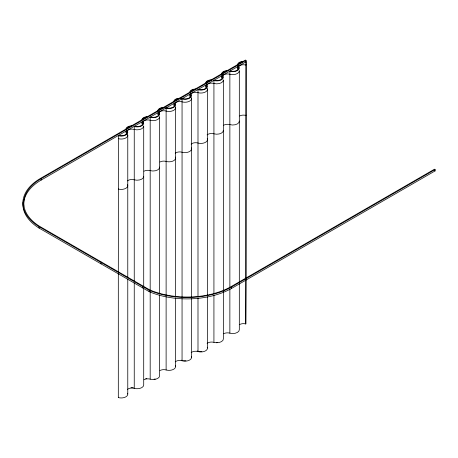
<?xml version="1.0" encoding="UTF-8"?>
<svg xmlns="http://www.w3.org/2000/svg" width="458" height="458" viewBox="0 0 458 458"><rect width="100%" height="100%" fill="white"/><g stroke="black" fill="none" stroke-linecap="round" stroke-linejoin="round"><path stroke-width="0.69" d="M118.313 271.869L118.582 135.385A5.948 3.435 0 0 0 125.423 134.738A5.948 3.435 0 0 0 126.551 130.788L126.551 133.736A5.948 3.435 0 0 1 126.013 131.658M245.471 61.435L246.072 61.784L245.797 278.252M246.072 64.733L245.797 65.053A5.336 3.08 0 0 0 238.463 66.696M246.072 115.101L245.797 115.422A5.336 3.08 0 0 0 239.66 116.006M127.57 393.227A6.561 3.79 0 0 1 125.349 397.109A6.561 3.79 0 0 1 118.313 397.567L118.582 397.246M239.66 324.545A5.336 3.08 0 0 1 245.797 323.961L246.072 279.363M39.714 226.389L149.697 289.885A62.757 36.234 0 0 0 230.78 286.8L434.499 169.185L435.1 169.529L435.1 170.92L231.37 288.54A63.61 36.726 0 0 1 149.188 291.666L39.102 228.107L39.102 226.721L39.714 226.389A59.46 34.327 0 0 1 41.157 178.7L246.072 60.393L246.072 277.937M23.833 206.277A59.46 34.327 0 0 1 41.157 180.086L246.072 61.784M101.67 262.153L101.075 262.497L101.075 263.888M246.072 60.393L245.471 60.05L40.556 178.351A60.313 34.819 0 0 0 39.096 226.721L149.188 290.28A63.61 36.726 0 0 0 231.37 287.155L435.1 169.529M434.499 170.571L435.1 170.92M245.797 279.683L245.797 323.961M239.322 281.75L239.322 70.687A6.561 3.79 0 0 1 229.864 74.253A5.336 3.08 0 0 0 222.525 75.896M239.322 283.176L239.322 329.6A6.561 3.79 0 0 1 229.864 333.161A5.336 3.08 0 0 0 223.727 333.745M231.37 287.155L231.37 288.54M229.864 287.452L229.864 71.299A6.561 3.79 0 0 0 237.404 70.584A6.561 3.79 0 0 0 238.652 66.227A5.336 3.08 0 0 1 238.269 65.631M229.864 288.884L229.864 333.161M213.926 293.796L213.926 80.499A6.561 3.79 0 0 0 221.472 79.784A6.561 3.79 0 0 0 222.714 75.427A5.336 3.08 0 0 1 222.33 74.831M213.926 295.227L213.926 342.361A5.336 3.08 0 0 0 207.096 343.443M207.451 89.092L207.451 295.152M207.451 296.578L207.451 348M197.993 296.572L197.993 89.699A6.561 3.79 0 0 0 205.533 88.984A6.561 3.79 0 0 0 206.781 84.627A5.336 3.08 0 0 1 206.398 84.032M197.993 297.998L197.993 351.561A5.336 3.08 0 0 0 191.158 352.643M191.513 98.293L191.513 297.208M191.513 298.639L191.513 357.2M181.019 98.682A5.336 3.08 0 0 1 182.055 98.905L182.055 297.202M182.055 298.627L182.055 360.761A5.336 3.08 0 0 0 175.225 361.843M175.58 107.493L175.58 296.412M175.58 297.837L175.58 366.4M165.08 107.882A5.336 3.08 0 0 1 166.117 108.105L166.117 294.975M166.117 296.4L166.117 369.961A5.336 3.08 0 0 0 159.985 370.545M159.642 293.469L159.642 116.693A6.561 3.79 0 0 1 150.184 120.254A5.336 3.08 0 0 0 143.348 121.336M159.642 294.9L159.642 375.6A6.561 3.79 0 0 1 150.184 379.161A5.336 3.08 0 0 0 144.047 379.745M150.184 379.161L150.184 117.305A6.561 3.79 0 0 0 157.729 116.584A6.561 3.79 0 0 0 158.972 112.227A5.336 3.08 0 0 1 158.588 111.632M149.188 290.28L149.188 291.666M143.709 286.96L143.709 125.893A6.561 3.79 0 0 1 134.246 129.454A5.336 3.08 0 0 0 127.416 130.536M143.709 288.385L143.709 384.8A6.561 3.79 0 0 1 134.246 388.367A5.336 3.08 0 0 0 127.416 389.443M142.873 286.634L142.873 288.019M134.246 281.235L134.246 126.505A6.561 3.79 0 0 0 141.791 125.784A6.561 3.79 0 0 0 143.033 121.433M134.246 282.666L134.246 388.367M127.771 135.093L127.771 277.588M127.771 279.019L127.771 394M126.717 130.032A5.336 3.08 0 0 0 127.101 130.633L127.101 131.812M118.313 273.3L118.313 397.567M41.157 178.7L41.157 180.086M237.891 66.57A5.948 3.435 0 0 0 238.103 69.335L238.103 66.381A5.948 3.435 0 0 1 236.975 70.332A5.948 3.435 0 0 1 230.134 70.984M221.953 75.77A5.948 3.435 0 0 0 222.164 78.536L222.164 75.581A5.948 3.435 0 0 1 221.037 79.532A5.948 3.435 0 0 1 214.195 80.184M205.694 85.657A5.948 3.435 0 0 0 206.232 87.736L206.232 84.787A5.948 3.435 0 0 1 205.104 88.732A5.948 3.435 0 0 1 198.262 89.384M189.761 94.858A5.948 3.435 0 0 0 190.293 96.936L190.293 93.987A5.948 3.435 0 0 1 189.165 97.932A5.948 3.435 0 0 1 182.324 98.584M173.822 104.058A5.948 3.435 0 0 0 174.361 106.136L174.361 103.187A5.948 3.435 0 0 1 173.233 107.138A5.948 3.435 0 0 1 166.391 107.785M158.21 112.571A5.948 3.435 0 0 0 158.422 115.336L158.422 112.387A5.948 3.435 0 0 1 157.294 116.338A5.948 3.435 0 0 1 150.453 116.985M142.278 121.771A5.948 3.435 0 0 0 142.484 124.536L142.484 121.588A5.948 3.435 0 0 1 141.356 125.538A5.948 3.435 0 0 1 134.52 126.185M206.592 85.096A5.336 3.08 0 0 1 213.926 83.453A6.561 3.79 0 0 0 223.384 79.887L223.384 338.8A6.561 3.79 0 0 1 213.926 342.361M207.251 88.314A6.561 3.79 0 0 1 205.029 92.195A6.561 3.79 0 0 1 197.993 92.653A5.336 3.08 0 0 0 190.654 94.302M191.312 97.514A6.561 3.79 0 0 1 189.097 101.401A6.561 3.79 0 0 1 182.055 101.853A5.336 3.08 0 0 0 174.716 103.502M175.38 106.714A6.561 3.79 0 0 1 173.158 110.601A6.561 3.79 0 0 1 166.117 111.054A5.336 3.08 0 0 0 158.783 112.702M127.57 134.32A6.561 3.79 0 0 1 125.349 138.202A6.561 3.79 0 0 1 118.313 138.654M127.101 130.633A6.561 3.79 0 0 1 125.853 134.984A6.561 3.79 0 0 1 118.313 135.705M126.62 128.767A5.336 3.08 0 0 1 131.017 126.225M142.553 119.567A5.336 3.08 0 0 1 146.949 117.025M158.491 110.367A5.336 3.08 0 0 1 163.993 107.79M174.904 103.027A6.561 3.79 0 0 1 173.662 107.384A6.561 3.79 0 0 1 166.117 108.105M174.424 101.166A5.336 3.08 0 0 1 179.925 98.584M190.843 93.827A6.561 3.79 0 0 1 189.601 98.184A6.561 3.79 0 0 1 182.055 98.905M190.299 92.602A5.336 3.08 0 0 1 194.759 89.424M206.232 83.402A5.336 3.08 0 0 1 210.697 80.224M222.17 74.196A5.336 3.08 0 0 1 226.63 71.024M238.103 64.996A5.336 3.08 0 0 1 242.568 61.824M237.49 65.013A5.948 3.435 0 0 1 243.696 61.429M221.558 74.213A5.948 3.435 0 0 1 227.763 70.629M205.619 83.413A5.948 3.435 0 0 1 211.825 79.835M189.686 92.613A5.948 3.435 0 0 1 195.887 89.035M173.748 101.813A5.948 3.435 0 0 1 179.954 98.235M157.815 111.019A5.948 3.435 0 0 1 164.016 107.435M141.877 120.219A5.948 3.435 0 0 1 146.852 116.676M125.939 129.419A5.948 3.435 0 0 1 132.144 125.836M239.322 121.055A6.561 3.79 0 0 1 229.864 124.622A5.336 3.08 0 0 0 223.727 125.206M223.384 130.261A6.561 3.79 0 0 1 213.926 133.822A5.336 3.08 0 0 0 207.096 134.898M207.251 138.682A6.561 3.79 0 0 1 205.029 142.564A6.561 3.79 0 0 1 197.993 143.022A5.336 3.08 0 0 0 191.158 144.098M191.312 147.882A6.561 3.79 0 0 1 189.097 151.77A6.561 3.79 0 0 1 182.055 152.222A5.336 3.08 0 0 0 175.225 153.304M175.38 157.083A6.561 3.79 0 0 1 173.158 160.97A6.561 3.79 0 0 1 166.117 161.422A5.336 3.08 0 0 0 159.985 162.006M159.642 167.061A6.561 3.79 0 0 1 150.184 170.622A5.336 3.08 0 0 0 144.047 171.206M143.709 176.261A6.561 3.79 0 0 1 134.246 179.822A5.336 3.08 0 0 0 127.416 180.904M127.57 184.689A6.561 3.79 0 0 1 125.349 188.57A6.561 3.79 0 0 1 118.313 189.022M39.096 228.113A60.313 34.819 0 0 1 23.049 201.846M23.249 200.581A60.313 34.819 0 0 1 23.53 199.316M130.914 387.737A5.948 3.435 0 0 1 133.364 387.8M217.802 342.355A5.948 3.435 0 0 1 216.571 342.395M197.106 351A5.948 3.435 0 0 1 198.262 351.246M201.864 351.555A5.948 3.435 0 0 1 199.419 351.492M181.173 360.2A5.948 3.435 0 0 1 182.324 360.446M185.925 360.755A5.948 3.435 0 0 1 183.481 360.692M155.245 378.966A5.948 3.435 0 0 1 154.054 379.155M145.667 378.726A5.948 3.435 0 0 1 146.852 378.537M207.251 347.221A6.561 3.79 0 0 1 205.029 351.109A6.561 3.79 0 0 1 197.993 351.561M191.312 356.421A6.561 3.79 0 0 1 189.097 360.309A6.561 3.79 0 0 1 182.055 360.761M175.38 365.627A6.561 3.79 0 0 1 173.158 369.509A6.561 3.79 0 0 1 166.117 369.961"/></g></svg>
